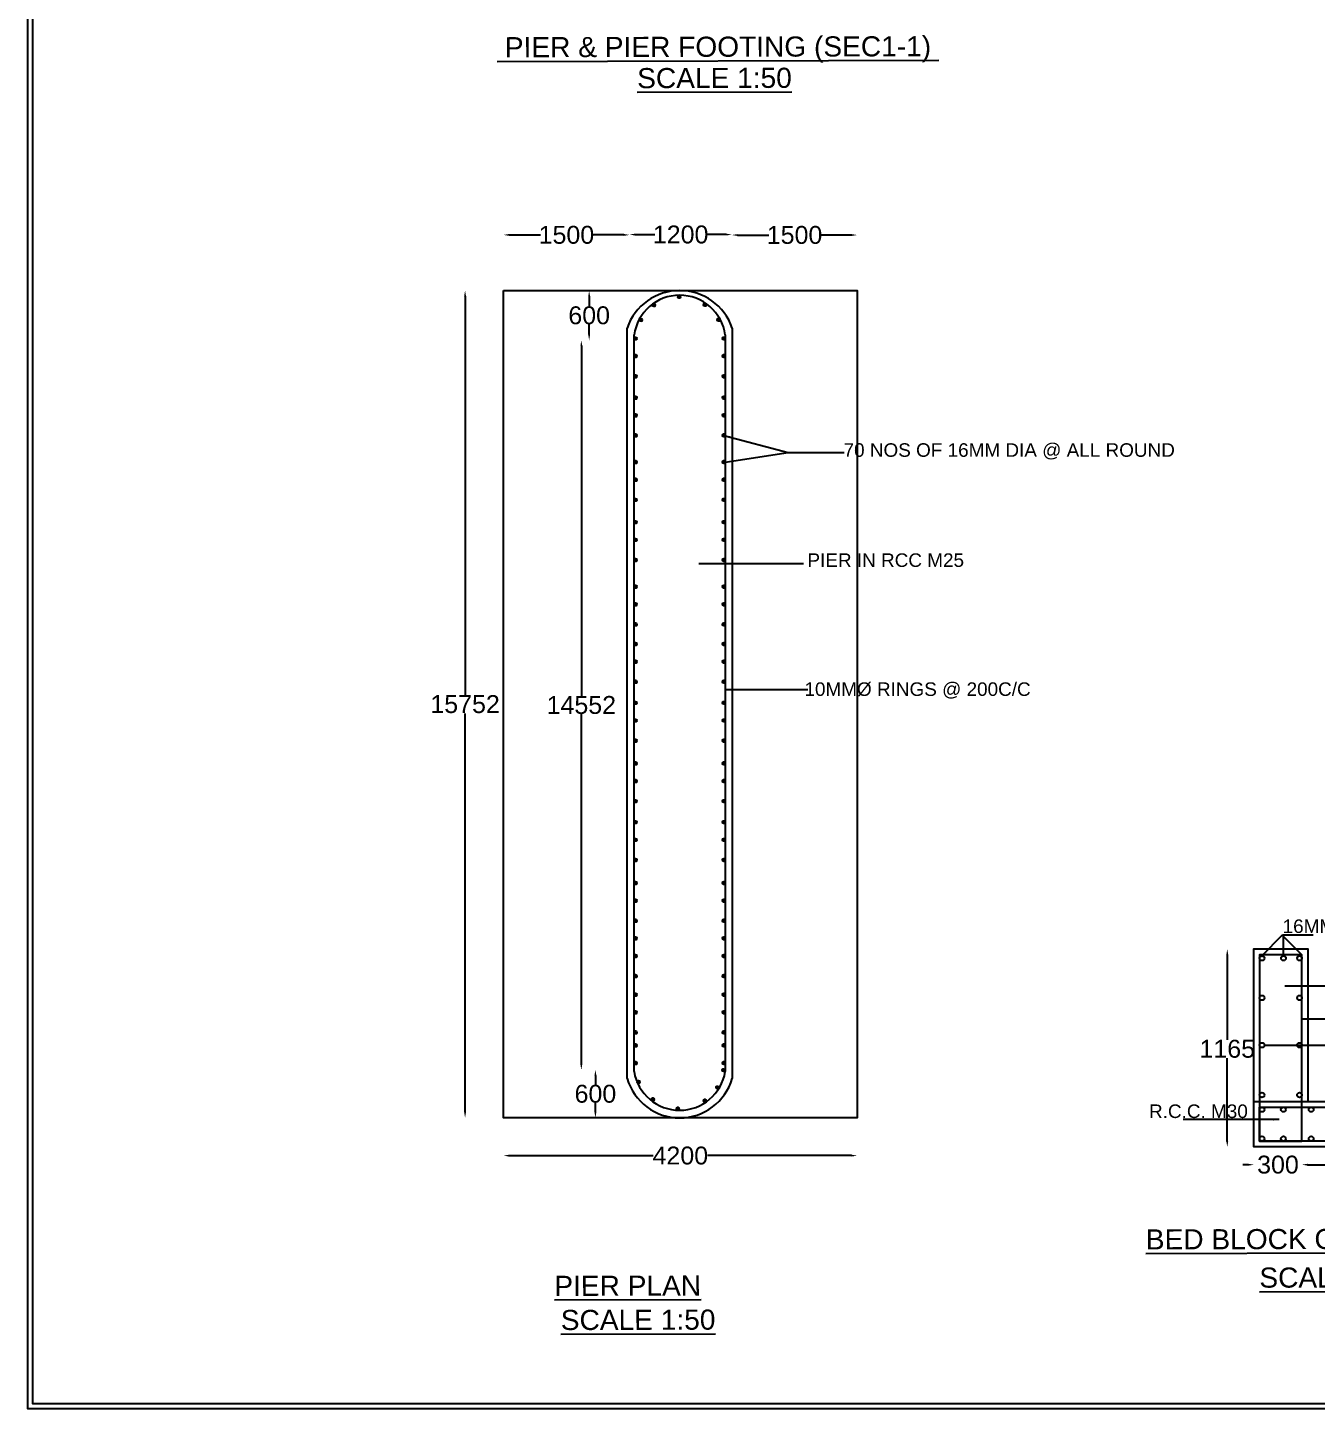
# Model space of a CAD drawing. Header units: inches. Extents: x 508123 to 525314, y -169988 to -157768.
# Drawn here: x 508123 to 513888, y -169988 to -163812 of the extents above; entities that cross this region are included whole.
import ezdxf

# ---------------------------------------------------------------- set-up
doc = ezdxf.new("R2010")
doc.units = ezdxf.units.IN
doc.header["$MEASUREMENT"] = 0
doc.layers.add('DRAWING', color=7, linetype='Continuous')
doc.layers.add('TEXT', color=7, linetype='Continuous')
doc.styles.get("Standard").update_dxf_attribs({"font": 'arial.ttf', "height": 80})
doc.dimstyles.new('ST100', dxfattribs={"dimtxt": 100, "dimasz": 25, "dimexe": 0, "dimexo": 300, "dimgap": 0.09, "dimtad": 0, "dimtih": 1, "dimtoh": 1, "dimdec": 0, "dimzin": 0, "dimdsep": 46, "dimtxsty": 'Standard', "dimcen": 0, "dimse1": 1, "dimse2": 1, "dimadec": 0, "dimazin": 0, "dimtfac": 1, "dimtdec": 0, "dimtofl": 0, "dimtmove": 0, "dimatfit": 3, "dimfxl": 2000, "dimtolj": 1, "dimtzin": 0, "dimarcsym": 0})

# ---------------------------------------------------------------- blocks, each defined once
blk = doc.blocks.new('*D98')
at = {"layer": 'Defpoints', "color": 0, "ltscale": 0.4, "transparency": 16777216}
for p in [(513609, -168792.6), (513823.5, -168792.6), (513609, -168898)]:
    blk.add_point(p, dxfattribs=at)
at = {"layer": 'DRAWING', "color": 0, "lineweight": -2, "ltscale": 0.4, "transparency": 16777216}
for p, q in [((513584, -168898), (513559, -168898)), ((513848.5, -168898), (513873.5, -168898))]:
    blk.add_line(p, q, dxfattribs=at)
at = {"layer": 'DRAWING', "color": 0, "ltscale": 0.4, "transparency": 16777216}
for points in [[(513584, -168893.8), (513584, -168902.2), (513609, -168898)], [(513848.5, -168893.8), (513848.5, -168902.2), (513823.5, -168898)]]:
    blk.add_solid(points, dxfattribs=at)
at = {"layer": 'DRAWING', "color": 0, "ltscale": 0.4, "transparency": 16777216, "insert": (513716.3, -168898), "char_height": 80, "attachment_point": 5}
blk.add_mtext('\\A1;300', dxfattribs=at)
blk = doc.blocks.new('*D99')
at = {"layer": 'Defpoints', "color": 0, "ltscale": 0.4, "transparency": 16777216}
for p in [(513823.5, -168792.6), (514292.5, -168818.5), (514292.5, -168898)]:
    blk.add_point(p, dxfattribs=at)
at = {"layer": 'DRAWING', "color": 0, "lineweight": -2, "ltscale": 0.4, "transparency": 16777216}
for p, q in [((513848.5, -168898), (513969.7, -168898)), ((514267.5, -168898), (514146.3, -168898))]:
    blk.add_line(p, q, dxfattribs=at)
at = {"layer": 'DRAWING', "color": 0, "ltscale": 0.4, "transparency": 16777216}
for points in [[(513848.5, -168893.8), (513848.5, -168902.2), (513823.5, -168898)], [(514267.5, -168893.8), (514267.5, -168902.2), (514292.5, -168898)]]:
    blk.add_solid(points, dxfattribs=at)
at = {"layer": 'DRAWING', "color": 0, "ltscale": 0.4, "transparency": 16777216, "insert": (514058, -168898), "char_height": 80, "attachment_point": 5}
blk.add_mtext('\\A1;900', dxfattribs=at)
blk = doc.blocks.new('*D101')
at = {"layer": 'Defpoints', "color": 0, "ltscale": 0.4, "transparency": 16777216}
for p in [(513609, -167933), (513489.5, -168818.5), (513609, -168818.5)]:
    blk.add_point(p, dxfattribs=at)
at = {"layer": 'DRAWING', "color": 0, "lineweight": -2, "ltscale": 0.4, "transparency": 16777216}
for p, q in [((513489.5, -167958), (513489.5, -168339.1)), ((513489.5, -168793.5), (513489.5, -168420.9))]:
    blk.add_line(p, q, dxfattribs=at)
at = {"layer": 'DRAWING', "color": 0, "ltscale": 0.4, "transparency": 16777216}
for points in [[(513485.3, -167958), (513493.7, -167958), (513489.5, -167933)], [(513485.3, -168793.5), (513493.7, -168793.5), (513489.5, -168818.5)]]:
    blk.add_solid(points, dxfattribs=at)
at = {"layer": 'DRAWING', "color": 0, "ltscale": 0.4, "transparency": 16777216, "insert": (513489.5, -168380), "char_height": 80, "attachment_point": 5}
blk.add_mtext('\\A1;1165', dxfattribs=at)
blk = doc.blocks.new('*D102')
at = {"layer": 'Defpoints', "color": 0, "ltscale": 0.4, "transparency": 16777216}
for p in [(510251.5, -164739), (510815, -164741), (510251.5, -164988)]:
    blk.add_point(p, dxfattribs=at)
at = {"layer": 'DRAWING', "color": 0, "lineweight": -2, "ltscale": 0.4, "transparency": 16777216}
for p, q in [((510276.5, -164739), (510417.6, -164739)), ((510790, -164739), (510648.9, -164739))]:
    blk.add_line(p, q, dxfattribs=at)
at = {"layer": 'DRAWING', "color": 0, "ltscale": 0.4, "transparency": 16777216}
for points in [[(510276.5, -164734.8), (510276.5, -164743.2), (510251.5, -164739)], [(510790, -164734.8), (510790, -164743.2), (510815, -164739)]]:
    blk.add_solid(points, dxfattribs=at)
at = {"layer": 'DRAWING', "color": 0, "ltscale": 0.4, "transparency": 16777216, "insert": (510533.2, -164739), "char_height": 80, "attachment_point": 5}
blk.add_mtext('\\A1;1500', dxfattribs=at)
blk = doc.blocks.new('*D103')
at = {"layer": 'Defpoints', "color": 0, "ltscale": 0.4, "transparency": 16777216}
for p in [(510815, -164741), (511273.5, -164737.5), (511273.5, -164741)]:
    blk.add_point(p, dxfattribs=at)
at = {"layer": 'DRAWING', "color": 0, "lineweight": -2, "ltscale": 0.4, "transparency": 16777216}
for p, q in [((510840, -164737.5), (510928.6, -164737.5)), ((511248.5, -164737.5), (511159.9, -164737.5))]:
    blk.add_line(p, q, dxfattribs=at)
at = {"layer": 'DRAWING', "color": 0, "ltscale": 0.4, "transparency": 16777216}
for points in [[(510840, -164733.3), (510840, -164741.7), (510815, -164737.5)], [(511248.5, -164733.3), (511248.5, -164741.7), (511273.5, -164737.5)]]:
    blk.add_solid(points, dxfattribs=at)
at = {"layer": 'DRAWING', "color": 0, "ltscale": 0.4, "transparency": 16777216, "insert": (511044.2, -164737.5), "char_height": 80, "attachment_point": 5}
blk.add_mtext('\\A1;1200', dxfattribs=at)
blk = doc.blocks.new('*D104')
at = {"layer": 'Defpoints', "color": 0, "ltscale": 0.4, "transparency": 16777216}
for p in [(511273.5, -164741), (511834, -164739.5), (511834, -164988)]:
    blk.add_point(p, dxfattribs=at)
at = {"layer": 'DRAWING', "color": 0, "lineweight": -2, "ltscale": 0.4, "transparency": 16777216}
for p, q in [((511298.5, -164739.5), (511438.1, -164739.5)), ((511809, -164739.5), (511669.4, -164739.5))]:
    blk.add_line(p, q, dxfattribs=at)
at = {"layer": 'DRAWING', "color": 0, "ltscale": 0.4, "transparency": 16777216}
for points in [[(511298.5, -164735.3), (511298.5, -164743.7), (511273.5, -164739.5)], [(511809, -164735.3), (511809, -164743.7), (511834, -164739.5)]]:
    blk.add_solid(points, dxfattribs=at)
at = {"layer": 'DRAWING', "color": 0, "ltscale": 0.4, "transparency": 16777216, "insert": (511553.8, -164739.5), "char_height": 80, "attachment_point": 5}
blk.add_mtext('\\A1;1500', dxfattribs=at)
blk = doc.blocks.new('*D105')
at = {"layer": 'Defpoints', "color": 0, "ltscale": 0.4, "transparency": 16777216}
for p in [(510635, -164988), (510805, -164988), (510805, -165210)]:
    blk.add_point(p, dxfattribs=at)
at = {"layer": 'DRAWING', "color": 0, "lineweight": -2, "ltscale": 0.4, "transparency": 16777216}
for p, q in [((510635, -165013), (510635, -165058.1)), ((510635, -165185), (510635, -165139.9))]:
    blk.add_line(p, q, dxfattribs=at)
at = {"layer": 'DRAWING', "color": 0, "ltscale": 0.4, "transparency": 16777216}
for points in [[(510630.8, -165013), (510639.2, -165013), (510635, -164988)], [(510630.8, -165185), (510639.2, -165185), (510635, -165210)]]:
    blk.add_solid(points, dxfattribs=at)
at = {"layer": 'DRAWING', "color": 0, "ltscale": 0.4, "transparency": 16777216, "insert": (510635, -165099), "char_height": 80, "attachment_point": 5}
blk.add_mtext('\\A1;600', dxfattribs=at)
blk = doc.blocks.new('*D106')
at = {"layer": 'Defpoints', "color": 0, "ltscale": 0.4, "transparency": 16777216}
for p in [(510635, -165210), (510600, -168474), (510663, -168474)]:
    blk.add_point(p, dxfattribs=at)
at = {"layer": 'DRAWING', "color": 0, "lineweight": -2, "ltscale": 0.4, "transparency": 16777216}
for p, q in [((510600, -165235), (510600, -166801.1)), ((510600, -168449), (510600, -166882.9))]:
    blk.add_line(p, q, dxfattribs=at)
at = {"layer": 'DRAWING', "color": 0, "ltscale": 0.4, "transparency": 16777216}
for points in [[(510595.8, -165235), (510604.2, -165235), (510600, -165210)], [(510595.8, -168449), (510604.2, -168449), (510600, -168474)]]:
    blk.add_solid(points, dxfattribs=at)
at = {"layer": 'DRAWING', "color": 0, "ltscale": 0.4, "transparency": 16777216, "insert": (510600, -166842), "char_height": 80, "attachment_point": 5}
blk.add_mtext('\\A1;14552', dxfattribs=at)
blk = doc.blocks.new('*D107')
at = {"layer": 'Defpoints', "color": 0, "ltscale": 0.4, "transparency": 16777216}
for p in [(510663, -168474), (510663, -168688.5), (510663, -168688.5)]:
    blk.add_point(p, dxfattribs=at)
at = {"layer": 'DRAWING', "color": 0, "lineweight": -2, "ltscale": 0.4, "transparency": 16777216}
for p, q in [((510663, -168499), (510663, -168540.3)), ((510663, -168663.5), (510663, -168622.2))]:
    blk.add_line(p, q, dxfattribs=at)
at = {"layer": 'DRAWING', "color": 0, "ltscale": 0.4, "transparency": 16777216}
for points in [[(510658.8, -168499), (510667.2, -168499), (510663, -168474)], [(510658.8, -168663.5), (510667.2, -168663.5), (510663, -168688.5)]]:
    blk.add_solid(points, dxfattribs=at)
at = {"layer": 'DRAWING', "color": 0, "ltscale": 0.4, "transparency": 16777216, "insert": (510663, -168581.2), "char_height": 80, "attachment_point": 5}
blk.add_mtext('\\A1;600', dxfattribs=at)
blk = doc.blocks.new('*D108')
at = {"layer": 'Defpoints', "color": 0, "ltscale": 0.4, "transparency": 16777216}
for p in [(510251.5, -164988), (510080, -168688.5), (510251.5, -168688.5)]:
    blk.add_point(p, dxfattribs=at)
at = {"layer": 'DRAWING', "color": 0, "lineweight": -2, "ltscale": 0.4, "transparency": 16777216}
for p, q in [((510080, -165013), (510080, -166797.3)), ((510080, -168663.5), (510080, -166879.2))]:
    blk.add_line(p, q, dxfattribs=at)
at = {"layer": 'DRAWING', "color": 0, "ltscale": 0.4, "transparency": 16777216}
for points in [[(510075.8, -165013), (510084.2, -165013), (510080, -164988)], [(510075.8, -168663.5), (510084.2, -168663.5), (510080, -168688.5)]]:
    blk.add_solid(points, dxfattribs=at)
at = {"layer": 'DRAWING', "color": 0, "ltscale": 0.4, "transparency": 16777216, "insert": (510080, -166838.2), "char_height": 80, "attachment_point": 5}
blk.add_mtext('\\A1;15752', dxfattribs=at)
blk = doc.blocks.new('*D109')
at = {"layer": 'Defpoints', "color": 0, "ltscale": 0.4, "transparency": 16777216}
for p in [(510251.5, -168688.5), (511834, -168688.5), (511834, -168857.5)]:
    blk.add_point(p, dxfattribs=at)
at = {"layer": 'DRAWING', "color": 0, "lineweight": -2, "ltscale": 0.4, "transparency": 16777216}
for p, q in [((510276.5, -168857.5), (510921.7, -168857.5)), ((511809, -168857.5), (511163.8, -168857.5))]:
    blk.add_line(p, q, dxfattribs=at)
at = {"layer": 'DRAWING', "color": 0, "ltscale": 0.4, "transparency": 16777216}
for points in [[(510276.5, -168853.3), (510276.5, -168861.7), (510251.5, -168857.5)], [(511809, -168853.3), (511809, -168861.7), (511834, -168857.5)]]:
    blk.add_solid(points, dxfattribs=at)
at = {"layer": 'DRAWING', "color": 0, "ltscale": 0.4, "transparency": 16777216, "insert": (511042.8, -168857.5), "char_height": 80, "attachment_point": 5}
blk.add_mtext('\\A1;4200', dxfattribs=at)

msp = doc.modelspace()

# ---------------------------------------------------------------- hatches: boundary and pattern name
at = {"layer": 'DRAWING', "ltscale": 0.4}
h = msp.add_hatch(dxfattribs=at)
h.set_pattern_fill('ANSI31', color=256, scale=0.65, style=0)
h.set_pattern_definition([(45, (179365.9, -58897.975), (-0.057452425971, 0.057452425971), [])])
h.paths.add_polyline_path([(511044, -165016, 1), (511031, -165016, 1)])
h = msp.add_hatch(dxfattribs=at)
h.set_pattern_fill('ANSI31', color=256, scale=0.65, style=0)
h.set_pattern_definition([(45, (179252.9, -58934.975), (-0.057452425971, 0.057452425971), [])])
h.paths.add_polyline_path([(510931, -165053, 1), (510918, -165053, 1)])
h = msp.add_hatch(dxfattribs=at)
h.set_pattern_fill('ANSI31', color=256, scale=0.65, style=0)
h.set_pattern_definition([(45, (179480.9, -58932.975), (-0.057452425971, 0.057452425971), [])])
h.paths.add_polyline_path([(511159, -165051, 1), (511146, -165051, 1)])
h = msp.add_hatch(dxfattribs=at)
h.set_pattern_fill('ANSI31', color=256, scale=0.65, style=0)
h.set_pattern_definition([(45, (179194.4, -59000.975), (-0.057452425971, 0.057452425971), [])])
h.paths.add_polyline_path([(510872.5, -165119, 1), (510859.5, -165119, 1)])
h = msp.add_hatch(dxfattribs=at)
h.set_pattern_fill('ANSI31', color=256, scale=0.65, style=0)
h.set_pattern_definition([(45, (179542.4, -59000.475), (-0.057452425971, 0.057452425971), [])])
h.paths.add_polyline_path([(511220.5, -165118.5, 1), (511207.5, -165118.5, 1)])
h = msp.add_hatch(dxfattribs=at)
h.set_pattern_fill('ANSI31', color=256, scale=0.65, style=0)
h.set_pattern_definition([(45, (179170.44463, -59084.084934), (-0.057452425971, 0.057452425971), [])])
h.paths.add_polyline_path([(510848.54463, -165202.10993, 1), (510835.54463, -165202.10993, 1)])
h = msp.add_hatch(dxfattribs=at)
h.set_pattern_fill('ANSI31', color=256, scale=0.65, style=0)
h.set_pattern_definition([(45, (179565.9, -59084.084934), (-0.057452425971, 0.057452425971), [])])
h.paths.add_polyline_path([(511244, -165202.10993, 1), (511231, -165202.10993, 1)])
h = msp.add_hatch(dxfattribs=at)
h.set_pattern_fill('ANSI31', color=256, scale=0.65, style=0)
h.set_pattern_definition([(45, (179170.44463, -59163.084934), (-0.057452425971, 0.057452425971), [])])
h.paths.add_polyline_path([(510848.54463, -165281.10993, 1), (510835.54463, -165281.10993, 1)])
h = msp.add_hatch(dxfattribs=at)
h.set_pattern_fill('ANSI31', color=256, scale=0.65, style=0)
h.set_pattern_definition([(45, (179565.9, -59163.084934), (-0.057452425971, 0.057452425971), [])])
h.paths.add_polyline_path([(511244, -165281.10993, 1), (511231, -165281.10993, 1)])
h = msp.add_hatch(dxfattribs=at)
h.set_pattern_fill('ANSI31', color=256, scale=0.65, style=0)
h.set_pattern_definition([(45, (179170.44463, -59253.084934), (-0.057452425971, 0.057452425971), [])])
h.paths.add_polyline_path([(510848.54463, -165371.10993, 1), (510835.54463, -165371.10993, 1)])
h = msp.add_hatch(dxfattribs=at)
h.set_pattern_fill('ANSI31', color=256, scale=0.65, style=0)
h.set_pattern_definition([(45, (179565.9, -59253.084934), (-0.057452425971, 0.057452425971), [])])
h.paths.add_polyline_path([(511244, -165371.10993, 1), (511231, -165371.10993, 1)])
h = msp.add_hatch(dxfattribs=at)
h.set_pattern_fill('ANSI31', color=256, scale=0.65, style=0)
h.set_pattern_definition([(45, (179170.55493, -59348.885295), (-0.057452425971, 0.057452425971), [])])
h.paths.add_polyline_path([(510848.65493, -165466.91029, 1), (510835.65493, -165466.91029, 1)])
h = msp.add_hatch(dxfattribs=at)
h.set_pattern_fill('ANSI31', color=256, scale=0.65, style=0)
h.set_pattern_definition([(45, (179566.010295, -59348.885295), (-0.057452425971, 0.057452425971), [])])
h.paths.add_polyline_path([(511244.11029, -165466.91029, 1), (511231.11029, -165466.91029, 1)])
h = msp.add_hatch(dxfattribs=at)
h.set_pattern_fill('ANSI31', color=256, scale=0.65, style=0)
h.set_pattern_definition([(45, (179170.55493, -59427.885295), (-0.057452425971, 0.057452425971), [])])
h.paths.add_polyline_path([(510848.65493, -165545.91029, 1), (510835.65493, -165545.91029, 1)])
h = msp.add_hatch(dxfattribs=at)
h.set_pattern_fill('ANSI31', color=256, scale=0.65, style=0)
h.set_pattern_definition([(45, (179566.010295, -59427.885295), (-0.057452425971, 0.057452425971), [])])
h.paths.add_polyline_path([(511244.11029, -165545.91029, 1), (511231.11029, -165545.91029, 1)])
h = msp.add_hatch(dxfattribs=at)
h.set_pattern_fill('ANSI31', color=256, scale=0.65, style=0)
h.set_pattern_definition([(45, (179170.55493, -59517.885295), (-0.057452425971, 0.057452425971), [])])
h.paths.add_polyline_path([(510848.65493, -165635.91029, 1), (510835.65493, -165635.91029, 1)])
h = msp.add_hatch(dxfattribs=at)
h.set_pattern_fill('ANSI31', color=256, scale=0.65, style=0)
h.set_pattern_definition([(45, (179566.010295, -59517.885295), (-0.057452425971, 0.057452425971), [])])
h.paths.add_polyline_path([(511244.11029, -165635.91029, 1), (511231.11029, -165635.91029, 1)])
h = msp.add_hatch(dxfattribs=at)
h.set_pattern_fill('ANSI31', color=256, scale=0.65, style=0)
h.set_pattern_definition([(45, (179170.55493, -59636.885295), (-0.057452425971, 0.057452425971), [])])
h.paths.add_polyline_path([(510848.65493, -165754.91029, 1), (510835.65493, -165754.91029, 1)])
h = msp.add_hatch(dxfattribs=at)
h.set_pattern_fill('ANSI31', color=256, scale=0.65, style=0)
h.set_pattern_definition([(45, (179566.010295, -59636.885295), (-0.057452425971, 0.057452425971), [])])
h.paths.add_polyline_path([(511244.11029, -165754.91029, 1), (511231.11029, -165754.91029, 1)])
h = msp.add_hatch(dxfattribs=at)
h.set_pattern_fill('ANSI31', color=256, scale=0.65, style=0)
h.set_pattern_definition([(45, (179170.55493, -59715.885295), (-0.057452425971, 0.057452425971), [])])
h.paths.add_polyline_path([(510848.65493, -165833.91029, 1), (510835.65493, -165833.91029, 1)])
h = msp.add_hatch(dxfattribs=at)
h.set_pattern_fill('ANSI31', color=256, scale=0.65, style=0)
h.set_pattern_definition([(45, (179566.010295, -59715.885295), (-0.057452425971, 0.057452425971), [])])
h.paths.add_polyline_path([(511244.11029, -165833.91029, 1), (511231.11029, -165833.91029, 1)])
h = msp.add_hatch(dxfattribs=at)
h.set_pattern_fill('ANSI31', color=256, scale=0.65, style=0)
h.set_pattern_definition([(45, (179170.55493, -59805.885295), (-0.057452425971, 0.057452425971), [])])
h.paths.add_polyline_path([(510848.65493, -165923.91029, 1), (510835.65493, -165923.91029, 1)])
h = msp.add_hatch(dxfattribs=at)
h.set_pattern_fill('ANSI31', color=256, scale=0.65, style=0)
h.set_pattern_definition([(45, (179566.010295, -59805.885295), (-0.057452425971, 0.057452425971), [])])
h.paths.add_polyline_path([(511244.11029, -165923.91029, 1), (511231.11029, -165923.91029, 1)])
h = msp.add_hatch(dxfattribs=at)
h.set_pattern_fill('ANSI31', color=256, scale=0.65, style=0)
h.set_pattern_definition([(45, (179170.55493, -59905.885295), (-0.057452425971, 0.057452425971), [])])
h.paths.add_polyline_path([(510848.65493, -166023.91029, 1), (510835.65493, -166023.91029, 1)])
h = msp.add_hatch(dxfattribs=at)
h.set_pattern_fill('ANSI31', color=256, scale=0.65, style=0)
h.set_pattern_definition([(45, (179566.010295, -59905.885295), (-0.057452425971, 0.057452425971), [])])
h.paths.add_polyline_path([(511244.11029, -166023.91029, 1), (511231.11029, -166023.91029, 1)])
h = msp.add_hatch(dxfattribs=at)
h.set_pattern_fill('ANSI31', color=256, scale=0.65, style=0)
h.set_pattern_definition([(45, (179170.55493, -59984.885295), (-0.057452425971, 0.057452425971), [])])
h.paths.add_polyline_path([(510848.65493, -166102.91029, 1), (510835.65493, -166102.91029, 1)])
h = msp.add_hatch(dxfattribs=at)
h.set_pattern_fill('ANSI31', color=256, scale=0.65, style=0)
h.set_pattern_definition([(45, (179566.010295, -59984.885295), (-0.057452425971, 0.057452425971), [])])
h.paths.add_polyline_path([(511244.11029, -166102.91029, 1), (511231.11029, -166102.91029, 1)])
h = msp.add_hatch(dxfattribs=at)
h.set_pattern_fill('ANSI31', color=256, scale=0.65, style=0)
h.set_pattern_definition([(45, (179170.55493, -60074.885295), (-0.057452425971, 0.057452425971), [])])
h.paths.add_polyline_path([(510848.65493, -166192.91029, 1), (510835.65493, -166192.91029, 1)])
h = msp.add_hatch(dxfattribs=at)
h.set_pattern_fill('ANSI31', color=256, scale=0.65, style=0)
h.set_pattern_definition([(45, (179566.010295, -60074.885295), (-0.057452425971, 0.057452425971), [])])
h.paths.add_polyline_path([(511244.11029, -166192.91029, 1), (511231.11029, -166192.91029, 1)])
h = msp.add_hatch(dxfattribs=at)
h.set_pattern_fill('ANSI31', color=256, scale=0.65, style=0)
h.set_pattern_definition([(45, (179170.55493, -60193.885295), (-0.057452425971, 0.057452425971), [])])
h.paths.add_polyline_path([(510848.65493, -166311.91029, 1), (510835.65493, -166311.91029, 1)])
h = msp.add_hatch(dxfattribs=at)
h.set_pattern_fill('ANSI31', color=256, scale=0.65, style=0)
h.set_pattern_definition([(45, (179566.010295, -60193.885295), (-0.057452425971, 0.057452425971), [])])
h.paths.add_polyline_path([(511244.11029, -166311.91029, 1), (511231.11029, -166311.91029, 1)])
h = msp.add_hatch(dxfattribs=at)
h.set_pattern_fill('ANSI31', color=256, scale=0.65, style=0)
h.set_pattern_definition([(45, (179170.55493, -60272.885295), (-0.057452425971, 0.057452425971), [])])
h.paths.add_polyline_path([(510848.65493, -166390.91029, 1), (510835.65493, -166390.91029, 1)])
h = msp.add_hatch(dxfattribs=at)
h.set_pattern_fill('ANSI31', color=256, scale=0.65, style=0)
h.set_pattern_definition([(45, (179566.010295, -60272.885295), (-0.057452425971, 0.057452425971), [])])
h.paths.add_polyline_path([(511244.11029, -166390.91029, 1), (511231.11029, -166390.91029, 1)])
h = msp.add_hatch(dxfattribs=at)
h.set_pattern_fill('ANSI31', color=256, scale=0.65, style=0)
h.set_pattern_definition([(45, (179170.55493, -60362.885295), (-0.057452425971, 0.057452425971), [])])
h.paths.add_polyline_path([(510848.65493, -166480.91029, 1), (510835.65493, -166480.91029, 1)])
h = msp.add_hatch(dxfattribs=at)
h.set_pattern_fill('ANSI31', color=256, scale=0.65, style=0)
h.set_pattern_definition([(45, (179566.010295, -60362.885295), (-0.057452425971, 0.057452425971), [])])
h.paths.add_polyline_path([(511244.11029, -166480.91029, 1), (511231.11029, -166480.91029, 1)])
h = msp.add_hatch(dxfattribs=at)
h.set_pattern_fill('ANSI31', color=256, scale=0.65, style=0)
h.set_pattern_definition([(45, (179170.55493, -60450.385295), (-0.057452425971, 0.057452425971), [])])
h.paths.add_polyline_path([(510848.65493, -166568.41029, 1), (510835.65493, -166568.41029, 1)])
h = msp.add_hatch(dxfattribs=at)
h.set_pattern_fill('ANSI31', color=256, scale=0.65, style=0)
h.set_pattern_definition([(45, (179566.010295, -60450.385295), (-0.057452425971, 0.057452425971), [])])
h.paths.add_polyline_path([(511244.11029, -166568.41029, 1), (511231.11029, -166568.41029, 1)])
h = msp.add_hatch(dxfattribs=at)
h.set_pattern_fill('ANSI31', color=256, scale=0.65, style=0)
h.set_pattern_definition([(45, (179170.55493, -60529.385295), (-0.057452425971, 0.057452425971), [])])
h.paths.add_polyline_path([(510848.65493, -166647.41029, 1), (510835.65493, -166647.41029, 1)])
h = msp.add_hatch(dxfattribs=at)
h.set_pattern_fill('ANSI31', color=256, scale=0.65, style=0)
h.set_pattern_definition([(45, (179566.010295, -60529.385295), (-0.057452425971, 0.057452425971), [])])
h.paths.add_polyline_path([(511244.11029, -166647.41029, 1), (511231.11029, -166647.41029, 1)])
h = msp.add_hatch(dxfattribs=at)
h.set_pattern_fill('ANSI31', color=256, scale=0.65, style=0)
h.set_pattern_definition([(45, (179170.55493, -60619.385295), (-0.057452425971, 0.057452425971), [])])
h.paths.add_polyline_path([(510848.65493, -166737.41029, 1), (510835.65493, -166737.41029, 1)])
h = msp.add_hatch(dxfattribs=at)
h.set_pattern_fill('ANSI31', color=256, scale=0.65, style=0)
h.set_pattern_definition([(45, (179566.010295, -60619.385295), (-0.057452425971, 0.057452425971), [])])
h.paths.add_polyline_path([(511244.11029, -166737.41029, 1), (511231.11029, -166737.41029, 1)])
h = msp.add_hatch(dxfattribs=at)
h.set_pattern_fill('ANSI31', color=256, scale=0.65, style=0)
h.set_pattern_definition([(45, (179170.55493, -60713.885295), (-0.057452425971, 0.057452425971), [])])
h.paths.add_polyline_path([(510848.65493, -166831.91029, 1), (510835.65493, -166831.91029, 1)])
h = msp.add_hatch(dxfattribs=at)
h.set_pattern_fill('ANSI31', color=256, scale=0.65, style=0)
h.set_pattern_definition([(45, (179566.010295, -60713.885295), (-0.057452425971, 0.057452425971), [])])
h.paths.add_polyline_path([(511244.11029, -166831.91029, 1), (511231.11029, -166831.91029, 1)])
h = msp.add_hatch(dxfattribs=at)
h.set_pattern_fill('ANSI31', color=256, scale=0.65, style=0)
h.set_pattern_definition([(45, (179170.55493, -60792.885295), (-0.057452425971, 0.057452425971), [])])
h.paths.add_polyline_path([(510848.65493, -166910.91029, 1), (510835.65493, -166910.91029, 1)])
h = msp.add_hatch(dxfattribs=at)
h.set_pattern_fill('ANSI31', color=256, scale=0.65, style=0)
h.set_pattern_definition([(45, (179566.010295, -60792.885295), (-0.057452425971, 0.057452425971), [])])
h.paths.add_polyline_path([(511244.11029, -166910.91029, 1), (511231.11029, -166910.91029, 1)])
h = msp.add_hatch(dxfattribs=at)
h.set_pattern_fill('ANSI31', color=256, scale=0.65, style=0)
h.set_pattern_definition([(45, (179170.55493, -60882.885295), (-0.057452425971, 0.057452425971), [])])
h.paths.add_polyline_path([(510848.65493, -167000.91029, 1), (510835.65493, -167000.91029, 1)])
h = msp.add_hatch(dxfattribs=at)
h.set_pattern_fill('ANSI31', color=256, scale=0.65, style=0)
h.set_pattern_definition([(45, (179566.010295, -60882.885295), (-0.057452425971, 0.057452425971), [])])
h.paths.add_polyline_path([(511244.11029, -167000.91029, 1), (511231.11029, -167000.91029, 1)])
h = msp.add_hatch(dxfattribs=at)
h.set_pattern_fill('ANSI31', color=256, scale=0.65, style=0)
h.set_pattern_definition([(45, (179170.55493, -60984.885295), (-0.057452425971, 0.057452425971), [])])
h.paths.add_polyline_path([(510848.65493, -167102.91029, 1), (510835.65493, -167102.91029, 1)])
h = msp.add_hatch(dxfattribs=at)
h.set_pattern_fill('ANSI31', color=256, scale=0.65, style=0)
h.set_pattern_definition([(45, (179566.010295, -60984.885295), (-0.057452425971, 0.057452425971), [])])
h.paths.add_polyline_path([(511244.11029, -167102.91029, 1), (511231.11029, -167102.91029, 1)])
h = msp.add_hatch(dxfattribs=at)
h.set_pattern_fill('ANSI31', color=256, scale=0.65, style=0)
h.set_pattern_definition([(45, (179170.55493, -61063.885295), (-0.057452425971, 0.057452425971), [])])
h.paths.add_polyline_path([(510848.65493, -167181.91029, 1), (510835.65493, -167181.91029, 1)])
h = msp.add_hatch(dxfattribs=at)
h.set_pattern_fill('ANSI31', color=256, scale=0.65, style=0)
h.set_pattern_definition([(45, (179566.010295, -61063.885295), (-0.057452425971, 0.057452425971), [])])
h.paths.add_polyline_path([(511244.11029, -167181.91029, 1), (511231.11029, -167181.91029, 1)])
h = msp.add_hatch(dxfattribs=at)
h.set_pattern_fill('ANSI31', color=256, scale=0.65, style=0)
h.set_pattern_definition([(45, (179170.55493, -61153.885295), (-0.057452425971, 0.057452425971), [])])
h.paths.add_polyline_path([(510848.65493, -167271.91029, 1), (510835.65493, -167271.91029, 1)])
h = msp.add_hatch(dxfattribs=at)
h.set_pattern_fill('ANSI31', color=256, scale=0.65, style=0)
h.set_pattern_definition([(45, (179566.010295, -61153.885295), (-0.057452425971, 0.057452425971), [])])
h.paths.add_polyline_path([(511244.11029, -167271.91029, 1), (511231.11029, -167271.91029, 1)])
h = msp.add_hatch(dxfattribs=at)
h.set_pattern_fill('ANSI31', color=256, scale=0.65, style=0)
h.set_pattern_definition([(45, (179170.55493, -61247.885295), (-0.057452425971, 0.057452425971), [])])
h.paths.add_polyline_path([(510848.65493, -167365.91029, 1), (510835.65493, -167365.91029, 1)])
h = msp.add_hatch(dxfattribs=at)
h.set_pattern_fill('ANSI31', color=256, scale=0.65, style=0)
h.set_pattern_definition([(45, (179566.010295, -61247.885295), (-0.057452425971, 0.057452425971), [])])
h.paths.add_polyline_path([(511244.11029, -167365.91029, 1), (511231.11029, -167365.91029, 1)])
h = msp.add_hatch(dxfattribs=at)
h.set_pattern_fill('ANSI31', color=256, scale=0.65, style=0)
h.set_pattern_definition([(45, (179170.55493, -61326.885295), (-0.057452425971, 0.057452425971), [])])
h.paths.add_polyline_path([(510848.65493, -167444.91029, 1), (510835.65493, -167444.91029, 1)])
h = msp.add_hatch(dxfattribs=at)
h.set_pattern_fill('ANSI31', color=256, scale=0.65, style=0)
h.set_pattern_definition([(45, (179566.010295, -61326.885295), (-0.057452425971, 0.057452425971), [])])
h.paths.add_polyline_path([(511244.11029, -167444.91029, 1), (511231.11029, -167444.91029, 1)])
h = msp.add_hatch(dxfattribs=at)
h.set_pattern_fill('ANSI31', color=256, scale=0.65, style=0)
h.set_pattern_definition([(45, (179170.55493, -61416.885295), (-0.057452425971, 0.057452425971), [])])
h.paths.add_polyline_path([(510848.65493, -167534.91029, 1), (510835.65493, -167534.91029, 1)])
h = msp.add_hatch(dxfattribs=at)
h.set_pattern_fill('ANSI31', color=256, scale=0.65, style=0)
h.set_pattern_definition([(45, (179566.010295, -61416.885295), (-0.057452425971, 0.057452425971), [])])
h.paths.add_polyline_path([(511244.11029, -167534.91029, 1), (511231.11029, -167534.91029, 1)])
h = msp.add_hatch(dxfattribs=at)
h.set_pattern_fill('ANSI31', color=256, scale=0.65, style=0)
h.set_pattern_definition([(45, (179170.55493, -61519.385295), (-0.057452425971, 0.057452425971), [])])
h.paths.add_polyline_path([(510848.65493, -167637.41029, 1), (510835.65493, -167637.41029, 1)])
h = msp.add_hatch(dxfattribs=at)
h.set_pattern_fill('ANSI31', color=256, scale=0.65, style=0)
h.set_pattern_definition([(45, (179566.010295, -61519.385295), (-0.057452425971, 0.057452425971), [])])
h.paths.add_polyline_path([(511244.11029, -167637.41029, 1), (511231.11029, -167637.41029, 1)])
h = msp.add_hatch(dxfattribs=at)
h.set_pattern_fill('ANSI31', color=256, scale=0.65, style=0)
h.set_pattern_definition([(45, (179170.55493, -61598.385295), (-0.057452425971, 0.057452425971), [])])
h.paths.add_polyline_path([(510848.65493, -167716.41029, 1), (510835.65493, -167716.41029, 1)])
h = msp.add_hatch(dxfattribs=at)
h.set_pattern_fill('ANSI31', color=256, scale=0.65, style=0)
h.set_pattern_definition([(45, (179566.010295, -61598.385295), (-0.057452425971, 0.057452425971), [])])
h.paths.add_polyline_path([(511244.11029, -167716.41029, 1), (511231.11029, -167716.41029, 1)])
h = msp.add_hatch(dxfattribs=at)
h.set_pattern_fill('ANSI31', color=256, scale=0.65, style=0)
h.set_pattern_definition([(45, (179170.55493, -61688.385295), (-0.057452425971, 0.057452425971), [])])
h.paths.add_polyline_path([(510848.65493, -167806.41029, 1), (510835.65493, -167806.41029, 1)])
h = msp.add_hatch(dxfattribs=at)
h.set_pattern_fill('ANSI31', color=256, scale=0.65, style=0)
h.set_pattern_definition([(45, (179566.010295, -61688.385295), (-0.057452425971, 0.057452425971), [])])
h.paths.add_polyline_path([(511244.11029, -167806.41029, 1), (511231.11029, -167806.41029, 1)])
h = msp.add_hatch(dxfattribs=at)
h.set_pattern_fill('ANSI31', color=256, scale=0.65, style=0)
h.set_pattern_definition([(45, (179170.55493, -61766.885295), (-0.057452425971, 0.057452425971), [])])
h.paths.add_polyline_path([(510848.65493, -167884.91029, 1), (510835.65493, -167884.91029, 1)])
h = msp.add_hatch(dxfattribs=at)
h.set_pattern_fill('ANSI31', color=256, scale=0.65, style=0)
h.set_pattern_definition([(45, (179566.010295, -61766.885295), (-0.057452425971, 0.057452425971), [])])
h.paths.add_polyline_path([(511244.11029, -167884.91029, 1), (511231.11029, -167884.91029, 1)])
h = msp.add_hatch(dxfattribs=at)
h.set_pattern_fill('ANSI31', color=256, scale=0.65, style=0)
h.set_pattern_definition([(45, (179170.55493, -61845.885295), (-0.057452425971, 0.057452425971), [])])
h.paths.add_polyline_path([(510848.65493, -167963.91029, 1), (510835.65493, -167963.91029, 1)])
h = msp.add_hatch(dxfattribs=at)
h.set_pattern_fill('ANSI31', color=256, scale=0.65, style=0)
h.set_pattern_definition([(45, (179566.010295, -61845.885295), (-0.057452425971, 0.057452425971), [])])
h.paths.add_polyline_path([(511244.11029, -167963.91029, 1), (511231.11029, -167963.91029, 1)])
h = msp.add_hatch(dxfattribs=at)
h.set_pattern_fill('ANSI31', color=256, scale=0.65, style=0)
h.set_pattern_definition([(45, (179170.55493, -61935.885295), (-0.057452425971, 0.057452425971), [])])
h.paths.add_polyline_path([(510848.65493, -168053.91029, 1), (510835.65493, -168053.91029, 1)])
h = msp.add_hatch(dxfattribs=at)
h.set_pattern_fill('ANSI31', color=256, scale=0.65, style=0)
h.set_pattern_definition([(45, (179566.010295, -61935.885295), (-0.057452425971, 0.057452425971), [])])
h.paths.add_polyline_path([(511244.11029, -168053.91029, 1), (511231.11029, -168053.91029, 1)])
h = msp.add_hatch(dxfattribs=at)
h.set_pattern_fill('ANSI31', color=256, scale=0.65, style=0)
h.set_pattern_definition([(45, (179170.55493, -62018.885295), (-0.057452425971, 0.057452425971), [])])
h.paths.add_polyline_path([(510848.65493, -168136.91029, 1), (510835.65493, -168136.91029, 1)])
h = msp.add_hatch(dxfattribs=at)
h.set_pattern_fill('ANSI31', color=256, scale=0.65, style=0)
h.set_pattern_definition([(45, (179566.010295, -62018.885295), (-0.057452425971, 0.057452425971), [])])
h.paths.add_polyline_path([(511244.11029, -168136.91029, 1), (511231.11029, -168136.91029, 1)])
h = msp.add_hatch(dxfattribs=at)
h.set_pattern_fill('ANSI31', color=256, scale=0.65, style=0)
h.set_pattern_definition([(45, (179170.55493, -62097.885295), (-0.057452425971, 0.057452425971), [])])
h.paths.add_polyline_path([(510848.65493, -168215.91029, 1), (510835.65493, -168215.91029, 1)])
h = msp.add_hatch(dxfattribs=at)
h.set_pattern_fill('ANSI31', color=256, scale=0.65, style=0)
h.set_pattern_definition([(45, (179566.010295, -62097.885295), (-0.057452425971, 0.057452425971), [])])
h.paths.add_polyline_path([(511244.11029, -168215.91029, 1), (511231.11029, -168215.91029, 1)])
h = msp.add_hatch(dxfattribs=at)
h.set_pattern_fill('ANSI31', color=256, scale=0.65, style=0)
h.set_pattern_definition([(45, (179170.55493, -62187.885295), (-0.057452425971, 0.057452425971), [])])
h.paths.add_polyline_path([(510848.65493, -168305.91029, 1), (510835.65493, -168305.91029, 1)])
h = msp.add_hatch(dxfattribs=at)
h.set_pattern_fill('ANSI31', color=256, scale=0.65, style=0)
h.set_pattern_definition([(45, (179566.010295, -62187.885295), (-0.057452425971, 0.057452425971), [])])
h.paths.add_polyline_path([(511244.11029, -168305.91029, 1), (511231.11029, -168305.91029, 1)])
h = msp.add_hatch(dxfattribs=at)
h.set_pattern_fill('ANSI31', color=256, scale=0.65, style=0)
h.set_pattern_definition([(45, (179170.55493, -62246.385295), (-0.057452425971, 0.057452425971), [])])
h.paths.add_polyline_path([(510848.65493, -168364.41029, 1), (510835.65493, -168364.41029, 1)])
h = msp.add_hatch(dxfattribs=at)
h.set_pattern_fill('ANSI31', color=256, scale=0.65, style=0)
h.set_pattern_definition([(45, (179566.010295, -62246.385295), (-0.057452425971, 0.057452425971), [])])
h.paths.add_polyline_path([(511244.11029, -168364.41029, 1), (511231.11029, -168364.41029, 1)])
h = msp.add_hatch(dxfattribs=at)
h.set_pattern_fill('ANSI31', color=256, scale=0.65, style=0)
h.set_pattern_definition([(45, (179170.55493, -62325.385295), (-0.057452425971, 0.057452425971), [])])
h.paths.add_polyline_path([(510848.65493, -168443.41029, 1), (510835.65493, -168443.41029, 1)])
h = msp.add_hatch(dxfattribs=at)
h.set_pattern_fill('ANSI31', color=256, scale=0.65, style=0)
h.set_pattern_definition([(45, (179564.62405, -62357.01032), (-0.057452425971, 0.057452425971), [])])
h.paths.add_polyline_path([(511242.72405, -168475.03532, 1), (511229.72405, -168475.03532, 1)])
h = msp.add_hatch(dxfattribs=at)
h.set_pattern_fill('ANSI31', color=256, scale=0.65, style=0)
h.set_pattern_definition([(45, (179566.010295, -62325.385295), (-0.057452425971, 0.057452425971), [])])
h.paths.add_polyline_path([(511244.11029, -168443.41029, 1), (511231.11029, -168443.41029, 1)])
h = msp.add_hatch(dxfattribs=at)
h.set_pattern_fill('ANSI31', color=256, scale=0.65, style=0)
h.set_pattern_definition([(45, (179184.21043, -62409.30803), (-0.057452425971, 0.057452425971), [])])
h.paths.add_polyline_path([(510862.31043, -168527.33303, 1), (510849.31043, -168527.33303, 1)])
h = msp.add_hatch(dxfattribs=at)
h.set_pattern_fill('ANSI31', color=256, scale=0.65, style=0)
h.set_pattern_definition([(45, (179537.12405, -62434.51032), (-0.057452425971, 0.057452425971), [])])
h.paths.add_polyline_path([(511215.22405, -168552.53532, 1), (511202.22405, -168552.53532, 1)])
h = msp.add_hatch(dxfattribs=at)
h.set_pattern_fill('ANSI31', color=256, scale=0.65, style=0)
h.set_pattern_definition([(45, (179248.12405, -62488.01032), (-0.057452425971, 0.057452425971), [])])
h.paths.add_polyline_path([(510926.22405, -168606.03532, 1), (510913.22405, -168606.03532, 1)])
h = msp.add_hatch(dxfattribs=at)
h.set_pattern_fill('ANSI31', color=256, scale=0.65, style=0)
h.set_pattern_definition([(45, (179480.62405, -62494.01032), (-0.057452425971, 0.057452425971), [])])
h.paths.add_polyline_path([(511158.72405, -168612.03532, 1), (511145.72405, -168612.03532, 1)])
h = msp.add_hatch(dxfattribs=at)
h.set_pattern_fill('ANSI31', color=256, scale=0.65, style=0)
h.set_pattern_definition([(45, (179360.62405, -62529.51032), (-0.057452425971, 0.057452425971), [])])
h.paths.add_polyline_path([(511038.72405, -168647.53532, 1), (511025.72405, -168647.53532, 1)])

# ---------------------------------------------------------------- linework, layer by layer
for p, q in [((510804.99597, -168512.50403), (510804.99597, -165155.49597)), ((510836, -168481.5), (510836, -165186.5)), ((511244, -165186.5), (511244, -168481.5)), ((511275.00403, -165155.49597), (511275.00403, -168512.50403))]:
    msp.add_line(p, q, dxfattribs=at)
for points in [[(525314, -157767.5), (508123, -157767.5), (508123, -169988), (525314, -169988)], [(525291.90928, -157789.59072), (508145.09072, -157789.59072), (508145.09072, -169965.90928), (525291.90928, -169965.90928)], [(510251.5, -164988), (511834, -164988), (511834, -168688.5), (510251.5, -168688.5)], [(513634.09472, -168792.61258), (513823.5, -168792.61258), (513823.5, -167959), (513634.09472, -167959)]]:
    msp.add_lwpolyline(points, close=True, dxfattribs=at)
msp.add_lwpolyline([(513609.00642, -168614.81451), (513609.00642, -167933), (513850, -167933), (513850, -168614.81451)], dxfattribs=at)
at = {"layer": 'DRAWING'}
for points in [[(513609.00642, -168614.81451), (514292.5, -168614.81451), (514292.5, -168818.50613), (513609.00642, -168818.50613)], [(513634.09472, -168640.53823), (514260.76429, -168640.53823), (514260.76429, -168792.61258), (513634.09472, -168792.61258)]]:
    msp.add_lwpolyline(points, close=True, dxfattribs=at)
at = {"layer": 'DRAWING', "ltscale": 0.4}
for centre in [(511037.5, -165016), (510924.5, -165053), (511152.5, -165051), (510866, -165119), (511214, -165118.5), (510842.04463, -165202.10993), (511237.5, -165202.10993), (510842.04463, -165281.10993), (511237.5, -165281.10993), (510842.04463, -165371.10993), (511237.5, -165371.10993), (510842.15493, -165466.91029), (511237.61029, -165466.91029), (510842.15493, -165545.91029), (511237.61029, -165545.91029), (510842.15493, -165635.91029), (511237.61029, -165635.91029), (510842.15493, -165754.91029), (511237.61029, -165754.91029), (510842.15493, -165833.91029), (511237.61029, -165833.91029), (510842.15493, -165923.91029), (511237.61029, -165923.91029), (510842.15493, -166023.91029), (511237.61029, -166023.91029), (510842.15493, -166102.91029), (511237.61029, -166102.91029), (510842.15493, -166192.91029), (511237.61029, -166192.91029), (510842.15493, -166311.91029), (511237.61029, -166311.91029), (510842.15493, -166390.91029), (511237.61029, -166390.91029), (510842.15493, -166480.91029), (511237.61029, -166480.91029), (510842.15493, -166568.41029), (511237.61029, -166568.41029), (510842.15493, -166647.41029), (511237.61029, -166647.41029), (510842.15493, -166737.41029), (511237.61029, -166737.41029), (510842.15493, -166831.91029), (511237.61029, -166831.91029), (510842.15493, -166910.91029), (511237.61029, -166910.91029), (510842.15493, -167000.91029), (511237.61029, -167000.91029), (510842.15493, -167102.91029), (511237.61029, -167102.91029), (510842.15493, -167181.91029), (511237.61029, -167181.91029), (510842.15493, -167271.91029), (511237.61029, -167271.91029), (510842.15493, -167365.91029), (511237.61029, -167365.91029), (510842.15493, -167444.91029), (511237.61029, -167444.91029), (510842.15493, -167534.91029), (511237.61029, -167534.91029), (510842.15493, -167637.41029), (511237.61029, -167637.41029), (510842.15493, -167716.41029), (511237.61029, -167716.41029), (510842.15493, -167806.41029), (511237.61029, -167806.41029), (510842.15493, -167884.91029), (511237.61029, -167884.91029), (510842.15493, -167963.91029), (511237.61029, -167963.91029), (510842.15493, -168053.91029), (511237.61029, -168053.91029), (510842.15493, -168136.91029), (511237.61029, -168136.91029), (510842.15493, -168215.91029), (511237.61029, -168215.91029), (510842.15493, -168305.91029), (511237.61029, -168305.91029), (510842.15493, -168364.41029), (511237.61029, -168364.41029), (510842.15493, -168443.41029), (511236.22405, -168475.03532), (511237.61029, -168443.41029), (510855.81043, -168527.33303), (511208.72405, -168552.53532), (510919.72405, -168606.03532), (511152.22405, -168612.03532), (511032.22405, -168647.53532)]:
    msp.add_circle(centre, 6.5, dxfattribs=at)
at = {"layer": 'DRAWING'}
for centre in [(513644.85903, -167974.5), (513740.85903, -167974.5), (513812.85114, -167974.5), (513644.85903, -168151.5), (513812.85114, -168151.5), (513644.74357, -168363.5), (513812.73569, -168363.5), (513644.74357, -168586.42766), (513812.73569, -168586.42766), (513644.74357, -168651.30254), (513740.60266, -168651.30254), (513864.56645, -168651.30254), (513644.74357, -168781.84827), (513740.60266, -168781.84827), (513864.56645, -168781.84827)]:
    msp.add_circle(centre, 10.76431, dxfattribs=at)
at = {"layer": 'DRAWING', "ltscale": 0.4}
for centre, radius, start, end in [((511040, -165236.39268), 248.53807, 18.99527728, 161.00472272), ((511040, -165214.89296), 205.96641, 7.923591337, 172.076408663), ((511040, -168447.72327), 206.77734, 189.401299349, 350.598700651), ((511040, -168443.62532), 244.89012, 196.335643605, 343.664356395)]:
    msp.add_arc(centre, radius, start, end, dxfattribs=at)

# ---------------------------------------------------------------- texts
at = {"layer": 'TEXT'}
for s, p in [('%%U PIER & PIER FOOTING (SEC1-1) ', (510222.9392, -163944.54694)), ('%%USCALE 1:50', (510849.82541, -164082.77173)), ('%%UBED BLOCK ON ABUTMENT', (513125.2449, -169277.1176)), ('%%UPIER PLAN', (510479.18073, -169485.01695)), ('%%USCALE 1:25', (513633.12609, -169448.11903)), ('%%USCALE 1:50', (510508.12568, -169637.61919))]:
    msp.add_text(s, height=90, rotation=0.141203083, dxfattribs=at).set_placement(p)
for s, height, p in [('70 NOS OF 16MM DIA @ ALL ROUND', 60.5644075, (511773.06109, -165731.50134)), ('PIER IN RCC M25', 60.5644075, (511611.56109, -166224.00134)), ('10MMØ RINGS @ 200C/C', 60.5644075, (511598.06109, -166801.00134)), ("16MMØ 3 NO'S ", 60.5644075, (513737.06109, -167861.50134)), ('R.C.C. M30', 60.564408, (513139.53366, -168689.14827))]:
    msp.add_text(s, height=height, dxfattribs=at).set_placement(p)

# ---------------------------------------------------------------- dimensions: what is measured, and where the dimension line sits
at = {"layer": 'DRAWING', "ltscale": 0.4}
for base, p1, p2, text, picture, middle in [((510251.5, -164739), (510815, -164741), (510251.5, -164988), '1500', '*D102', (510533.25, -164739)), ((511273.5, -164737.5), (510815, -164741), (511273.5, -164741), '1200', '*D103', (511044.25, -164737.5)), ((511834, -164739.5), (511273.5, -164741), (511834, -164988), '1500', '*D104', (511553.75, -164739.5)), ((511834, -168857.5), (510251.5, -168688.5), (511834, -168688.5), '4200', '*D109', (511042.75, -168857.5)), ((513609.00642, -168898), (513823.5, -168792.61258), (513609.00642, -168792.61258), '300', '*D98', (513716.25321, -168898)), ((514292.5, -168898), (513823.5, -168792.61258), (514292.5, -168818.50613), '900', '*D99', (514058, -168898))]:
    dim = msp.add_linear_dim(base=base, p1=p1, p2=p2, text=text, dimstyle='ST100', dxfattribs=at)
    dim.commit()
    dim.dimension.update_dxf_attribs({"geometry": picture, "text_midpoint": middle})
for base, p1, p2, text, picture, middle in [((510080, -168688.5), (510251.5, -164988), (510251.5, -168688.5), '15752', '*D108', (510080, -166838.25)), ((510635, -164988), (510804.99597, -165210), (510804.99597, -164988), '600', '*D105', (510635, -165099)), ((510600, -168474), (510635, -165210), (510663, -168474), '14552', '*D106', (510600, -166842)), ((510663, -168688.5), (510663, -168474), (510663, -168688.5), '600', '*D107', (510663, -168581.25))]:
    dim = msp.add_linear_dim(base=base, p1=p1, p2=p2, angle=90, text=text, dimstyle='ST100', dxfattribs=at)
    dim.commit()
    dim.dimension.update_dxf_attribs({"geometry": picture, "text_midpoint": middle})
dim = msp.add_linear_dim(base=(513489.5, -168818.50613), p1=(513609.00642, -167933), p2=(513609.00642, -168818.50613), angle=90, text='1165', dimstyle='ST100', dxfattribs=at)
dim.commit()
dim.dimension.update_dxf_attribs({"geometry": '*D101', "text_midpoint": (513489.5, -168380), "dimtype": 160})

# ---------------------------------------------------------------- leaders
for points in [[(511244, -165637.10263), (511525, -165712), (511775, -165712)], [(511244, -165756.10263), (511525, -165712)], [(511125.5, -166209), (511594.5, -166209)], [(511244, -166772), (511613.5, -166772)], [(513644.60976, -167963.73857), (513736, -167870.5), (513873, -167870.5)], [(513823.5, -167959), (513734.63299, -167871.89466)], [(513740.85903, -167963.73569), (513740.85903, -167870.5)], [(513747, -168097.5), (514024, -168097.5)], [(513823.5, -168245), (514026.5, -168245)], [(513655.50789, -168363.5), (514135.5, -168363.5)], [(513823.5, -168363.5), (514164, -168363.5)], [(513721, -168696.5), (513292.5, -168696.5)]]:
    msp.add_leader(points, dimstyle='ST100', override={"dimgap": 0.09, "dimtad": 0}, dxfattribs=at)

doc.saveas('drawing.dxf')
